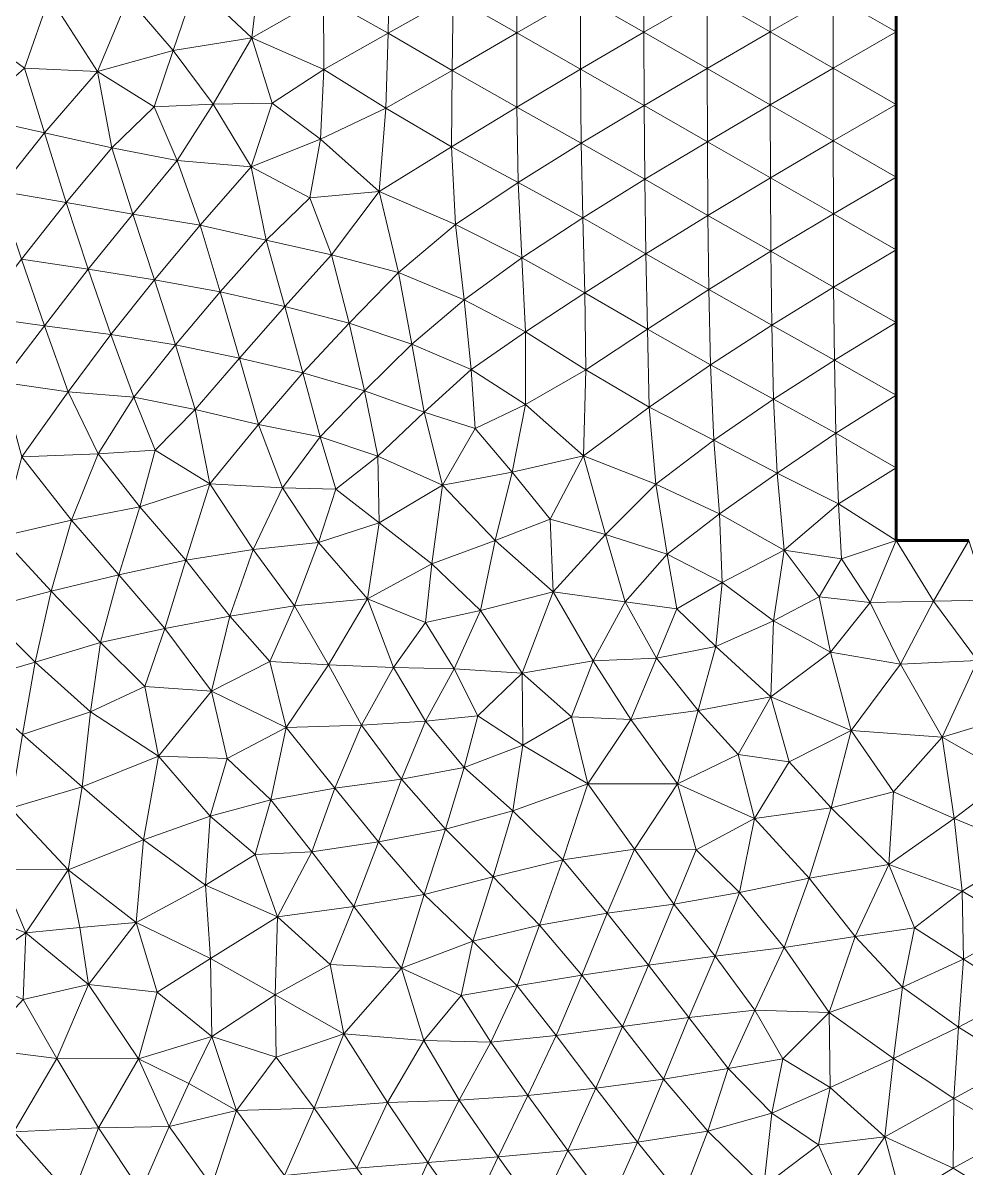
# Model space of a CAD drawing. Extents: x 1.2 to 53.9, y -43.5 to 3.2.
# Drawn here: x 42.008 to 44.602, y -37.486 to -34.335 of the extents above; entities that cross this region are included whole.
import ezdxf

# ---------------------------------------------------------------- set-up
doc = ezdxf.new("R2010")
doc.units = 0
doc.header["$MEASUREMENT"] = 0
doc.layers.add('layer', color=7, linetype='Continuous')

msp = doc.modelspace()

# ---------------------------------------------------------------- linework, layer by layer
at = {"color": 1, "lineweight": 60}
for p, q in [((44.4091, -23.259), (44.4091, -35.759)), ((44.4091, -35.759), (44.6091, -35.759))]:
    msp.add_line(p, q, dxfattribs=at)
at = {"layer": 'layer', "color": 47, "lineweight": 9}
for points in [[(42.6373, -34.3763), (42.6629, -34.1563), (42.4825, -34.2304)], [(42.6373, -34.3763), (42.8347, -34.2629), (42.6629, -34.1563)], [(43.0125, -34.3634), (43.016, -34.1609), (42.8347, -34.2629)], [(43.0125, -34.3634), (43.1911, -34.2617), (43.016, -34.1609)], [(43.3663, -34.3624), (43.3674, -34.1603), (43.1911, -34.2617)], [(43.3663, -34.3624), (43.5416, -34.2605), (43.3674, -34.1603)], [(43.7157, -34.3605), (43.7157, -34.1596), (43.5416, -34.2605)], [(43.7157, -34.3605), (43.8893, -34.2595), (43.7157, -34.1596)], [(44.0627, -34.3595), (44.0626, -34.1592), (43.8893, -34.2595)], [(44.0627, -34.3595), (44.2359, -34.2591), (44.0626, -34.1592)], [(44.4091, -34.359), (44.4091, -34.159), (44.2359, -34.2591)], [(42.4209, -34.4106), (42.4825, -34.2304), (42.2971, -34.2656)], [(42.6373, -34.3763), (42.4825, -34.2304), (42.4209, -34.4106)], [(42.0124, -34.459), (42.0807, -34.2624), (41.8393, -34.3327)], [(42.2133, -34.4686), (42.0807, -34.2624), (42.0124, -34.459)], [(42.2133, -34.4686), (42.2971, -34.2656), (42.0807, -34.2624)], [(42.4209, -34.4106), (42.2971, -34.2656), (42.2133, -34.4686)], [(42.8354, -34.463), (42.8347, -34.2629), (42.6373, -34.3763)], [(42.8354, -34.463), (43.0125, -34.3634), (42.8347, -34.2629)], [(43.1885, -34.4658), (43.1911, -34.2617), (43.0125, -34.3634)], [(43.1885, -34.4658), (43.3663, -34.3624), (43.1911, -34.2617)], [(43.5416, -34.4625), (43.5416, -34.2605), (43.3663, -34.3624)], [(43.5416, -34.4625), (43.7157, -34.3605), (43.5416, -34.2605)], [(43.8895, -34.4603), (43.8893, -34.2595), (43.7157, -34.3605)], [(43.8895, -34.4603), (44.0627, -34.3595), (43.8893, -34.2595)], [(44.236, -34.4593), (44.2359, -34.2591), (44.0627, -34.3595)], [(44.236, -34.4593), (44.4091, -34.359), (44.2359, -34.2591)], [(41.863, -34.5913), (42.0124, -34.459), (41.8393, -34.3327)], [(42.531, -34.5582), (42.6373, -34.3763), (42.4209, -34.4106)], [(42.6933, -34.5559), (42.6373, -34.3763), (42.531, -34.5582)], [(42.6933, -34.5559), (42.8354, -34.463), (42.6373, -34.3763)], [(43.0065, -34.5693), (43.0125, -34.3634), (42.8354, -34.463)], [(43.0065, -34.5693), (43.1885, -34.4658), (43.0125, -34.3634)], [(43.3661, -34.5669), (43.3663, -34.3624), (43.1885, -34.4658)], [(43.3661, -34.5669), (43.5416, -34.4625), (43.3663, -34.3624)], [(43.7164, -34.5622), (43.7157, -34.3605), (43.5416, -34.4625)], [(43.7164, -34.5622), (43.8895, -34.4603), (43.7157, -34.3605)], [(44.063, -34.5601), (44.0627, -34.3595), (43.8895, -34.4603)], [(44.063, -34.5601), (44.236, -34.4593), (44.0627, -34.3595)], [(44.4091, -34.559), (44.4091, -34.359), (44.236, -34.4593)], [(42.3689, -34.5656), (42.4209, -34.4106), (42.2133, -34.4686)], [(42.531, -34.5582), (42.4209, -34.4106), (42.3689, -34.5656)], [(42.0676, -34.6376), (42.0124, -34.459), (41.863, -34.5913)], [(42.0676, -34.6376), (42.2133, -34.4686), (42.0124, -34.459)], [(42.2524, -34.6789), (42.2133, -34.4686), (42.0676, -34.6376)], [(42.2524, -34.6789), (42.3689, -34.5656), (42.2133, -34.4686)], [(42.8262, -34.655), (42.8354, -34.463), (42.6933, -34.5559)], [(42.8262, -34.655), (43.0065, -34.5693), (42.8354, -34.463)], [(43.1863, -34.6762), (43.1885, -34.4658), (43.0065, -34.5693)], [(43.1863, -34.6762), (43.3661, -34.5669), (43.1885, -34.4658)], [(43.5432, -34.6661), (43.5416, -34.4625), (43.3661, -34.5669)], [(43.5432, -34.6661), (43.7164, -34.5622), (43.5416, -34.4625)], [(43.8903, -34.6617), (43.8895, -34.4603), (43.7164, -34.5622)], [(43.8903, -34.6617), (44.063, -34.5601), (43.8895, -34.4603)], [(44.2362, -34.6597), (44.236, -34.4593), (44.063, -34.5601)], [(44.2362, -34.6597), (44.4091, -34.559), (44.236, -34.4593)], [(42.4318, -34.7136), (42.3689, -34.5656), (42.2524, -34.6789)], [(42.4318, -34.7136), (42.531, -34.5582), (42.3689, -34.5656)], [(42.636, -34.7306), (42.531, -34.5582), (42.4318, -34.7136)], [(42.636, -34.7306), (42.6933, -34.5559), (42.531, -34.5582)], [(42.8262, -34.655), (42.6933, -34.5559), (42.636, -34.7306)], [(43.7183, -34.7651), (43.7164, -34.5622), (43.5432, -34.6661)], [(43.7183, -34.7651), (43.8903, -34.6617), (43.7164, -34.5622)], [(44.0637, -34.7612), (44.063, -34.5601), (43.8903, -34.6617)], [(44.0637, -34.7612), (44.2362, -34.6597), (44.063, -34.5601)], [(44.4091, -34.759), (44.4091, -34.559), (44.2362, -34.6597)], [(41.9403, -34.797), (42.0676, -34.6376), (41.863, -34.5913)], [(42.9876, -34.7989), (43.0065, -34.5693), (42.8262, -34.655)], [(42.9876, -34.7989), (43.1863, -34.6762), (43.0065, -34.5693)], [(43.3701, -34.7739), (43.3661, -34.5669), (43.1863, -34.6762)], [(43.3701, -34.7739), (43.5432, -34.6661), (43.3661, -34.5669)], [(42.1266, -34.8288), (42.0676, -34.6376), (41.9403, -34.797)], [(42.1266, -34.8288), (42.2524, -34.6789), (42.0676, -34.6376)], [(42.797, -34.8163), (42.8262, -34.655), (42.636, -34.7306)], [(42.9876, -34.7989), (42.8262, -34.655), (42.797, -34.8163)], [(44.2367, -34.8605), (44.2362, -34.6597), (44.0637, -34.7612)], [(44.2367, -34.8605), (44.4091, -34.759), (44.2362, -34.6597)], [(42.3101, -34.8606), (42.2524, -34.6789), (42.1266, -34.8288)], [(42.3101, -34.8606), (42.4318, -34.7136), (42.2524, -34.6789)], [(43.1978, -34.8897), (43.1863, -34.6762), (42.9876, -34.7989)], [(43.1978, -34.8897), (43.3701, -34.7739), (43.1863, -34.6762)], [(43.5475, -34.8712), (43.5432, -34.6661), (43.3701, -34.7739)], [(43.5475, -34.8712), (43.7183, -34.7651), (43.5432, -34.6661)], [(43.8919, -34.8643), (43.8903, -34.6617), (43.7183, -34.7651)], [(43.8919, -34.8643), (44.0637, -34.7612), (43.8903, -34.6617)], [(42.4958, -34.8913), (42.4318, -34.7136), (42.3101, -34.8606)], [(42.4958, -34.8913), (42.636, -34.7306), (42.4318, -34.7136)], [(42.6774, -34.9323), (42.636, -34.7306), (42.4958, -34.8913)], [(42.6774, -34.9323), (42.797, -34.8163), (42.636, -34.7306)], [(43.3799, -34.981), (43.3701, -34.7739), (43.1978, -34.8897)], [(43.3799, -34.981), (43.5475, -34.8712), (43.3701, -34.7739)], [(43.7215, -34.9699), (43.7183, -34.7651), (43.5475, -34.8712)], [(43.7215, -34.9699), (43.8919, -34.8643), (43.7183, -34.7651)], [(44.065, -34.9632), (44.0637, -34.7612), (43.8919, -34.8643)], [(44.065, -34.9632), (44.2367, -34.8605), (44.0637, -34.7612)], [(44.4091, -34.959), (44.4091, -34.759), (44.2367, -34.8605)], [(42.0042, -34.9852), (42.1266, -34.8288), (41.9403, -34.797)], [(42.8564, -34.9727), (42.797, -34.8163), (42.6774, -34.9323)], [(42.8564, -34.9727), (42.9876, -34.7989), (42.797, -34.8163)], [(43.0412, -35.0214), (42.9876, -34.7989), (42.8564, -34.9727)], [(43.0412, -35.0214), (43.1978, -34.8897), (42.9876, -34.7989)], [(42.1876, -35.0126), (42.1266, -34.8288), (42.0042, -34.9852)], [(42.1876, -35.0126), (42.3101, -34.8606), (42.1266, -34.8288)], [(42.3699, -35.0413), (42.3101, -34.8606), (42.1876, -35.0126)], [(42.3699, -35.0413), (42.4958, -34.8913), (42.3101, -34.8606)], [(43.5533, -35.0779), (43.5475, -34.8712), (43.3799, -34.981)], [(43.5533, -35.0779), (43.7215, -34.9699), (43.5475, -34.8712)], [(43.8946, -35.0686), (43.8919, -34.8643), (43.7215, -34.9699)], [(43.8946, -35.0686), (44.065, -34.9632), (43.8919, -34.8643)], [(44.2376, -35.0617), (44.2367, -34.8605), (44.065, -34.9632)], [(44.2376, -35.0617), (44.4091, -34.959), (44.2367, -34.8605)], [(42.5505, -35.0751), (42.4958, -34.8913), (42.3699, -35.0413)], [(42.5505, -35.0751), (42.6774, -34.9323), (42.4958, -34.8913)], [(43.2213, -35.0964), (43.1978, -34.8897), (43.0412, -35.0214)], [(43.2213, -35.0964), (43.3799, -34.981), (43.1978, -34.8897)], [(42.7286, -35.1147), (42.6774, -34.9323), (42.5505, -35.0751)], [(42.7286, -35.1147), (42.8564, -34.9727), (42.6774, -34.9323)], [(42.905, -35.161), (42.8564, -34.9727), (42.7286, -35.1147)], [(42.905, -35.161), (43.0412, -35.0214), (42.8564, -34.9727)], [(43.7255, -35.1778), (43.7215, -34.9699), (43.5533, -35.0779)], [(43.7255, -35.1778), (43.8946, -35.0686), (43.7215, -34.9699)], [(44.0674, -35.1664), (44.065, -34.9632), (43.8946, -35.0686)], [(44.0674, -35.1664), (44.2376, -35.0617), (44.065, -34.9632)], [(44.4091, -35.159), (44.4091, -34.959), (44.2376, -35.0617)], [(42.0676, -35.1679), (42.0042, -34.9852), (41.884, -35.1429)], [(42.0676, -35.1679), (42.1876, -35.0126), (42.0042, -34.9852)], [(43.3904, -35.185), (43.3799, -34.981), (43.2213, -35.0964)], [(43.3904, -35.185), (43.5533, -35.0779), (43.3799, -34.981)], [(42.2494, -35.1924), (42.1876, -35.0126), (42.0676, -35.1679)], [(42.2494, -35.1924), (42.3699, -35.0413), (42.1876, -35.0126)], [(43.078, -35.219), (43.0412, -35.0214), (42.905, -35.161)], [(43.078, -35.219), (43.2213, -35.0964), (43.0412, -35.0214)], [(42.4279, -35.2206), (42.3699, -35.0413), (42.2494, -35.1924)], [(42.4279, -35.2206), (42.5505, -35.0751), (42.3699, -35.0413)], [(43.899, -35.2754), (43.8946, -35.0686), (43.7255, -35.1778)], [(43.899, -35.2754), (44.0674, -35.1664), (43.8946, -35.0686)], [(44.2395, -35.2632), (44.2376, -35.0617), (44.0674, -35.1664)], [(44.2395, -35.2632), (44.4091, -35.159), (44.2376, -35.0617)], [(42.6037, -35.2568), (42.5505, -35.0751), (42.4279, -35.2206)], [(42.6037, -35.2568), (42.7286, -35.1147), (42.5505, -35.0751)], [(43.2409, -35.2886), (43.2213, -35.0964), (43.078, -35.219)], [(43.3904, -35.185), (43.2213, -35.0964), (43.2409, -35.2886)], [(43.5565, -35.2895), (43.5533, -35.0779), (43.3904, -35.185)], [(43.5565, -35.2895), (43.7255, -35.1778), (43.5533, -35.0779)], [(42.7777, -35.298), (42.7286, -35.1147), (42.6037, -35.2568)], [(42.7777, -35.298), (42.905, -35.161), (42.7286, -35.1147)], [(41.9493, -35.3232), (42.0676, -35.1679), (41.884, -35.1429)], [(42.9471, -35.3469), (42.905, -35.161), (42.7777, -35.298)], [(42.9471, -35.3469), (43.078, -35.219), (42.905, -35.161)], [(44.4091, -35.359), (44.4091, -35.159), (44.2395, -35.2632)], [(42.1324, -35.3496), (42.0676, -35.1679), (41.9493, -35.3232)], [(42.1324, -35.3496), (42.2494, -35.1924), (42.0676, -35.1679)], [(42.3126, -35.3646), (42.2494, -35.1924), (42.1324, -35.3496)], [(42.3126, -35.3646), (42.4279, -35.2206), (42.2494, -35.1924)], [(43.3905, -35.3845), (43.3904, -35.185), (43.2409, -35.2886)], [(43.3905, -35.3845), (43.5565, -35.2895), (43.3904, -35.185)], [(43.7305, -35.3917), (43.7255, -35.1778), (43.5565, -35.2895)], [(43.7305, -35.3917), (43.899, -35.2754), (43.7255, -35.1778)], [(44.0723, -35.3703), (44.0674, -35.1664), (43.899, -35.2754)], [(44.0723, -35.3703), (44.2395, -35.2632), (44.0674, -35.1664)], [(42.4821, -35.3984), (42.4279, -35.2206), (42.3126, -35.3646)], [(42.4821, -35.3984), (42.6037, -35.2568), (42.4279, -35.2206)], [(43.1111, -35.4062), (43.078, -35.219), (42.9471, -35.3469)], [(43.1111, -35.4062), (43.2409, -35.2886), (43.078, -35.219)], [(42.6555, -35.44), (42.6037, -35.2568), (42.4821, -35.3984)], [(42.6555, -35.44), (42.7777, -35.298), (42.6037, -35.2568)], [(43.252, -35.4509), (43.2409, -35.2886), (43.1111, -35.4062)], [(43.252, -35.4509), (43.3905, -35.3845), (43.2409, -35.2886)], [(43.5494, -35.5258), (43.5565, -35.2895), (43.3905, -35.3845)], [(43.5494, -35.5258), (43.7305, -35.3917), (43.5565, -35.2895)], [(43.9081, -35.4828), (43.899, -35.2754), (43.7305, -35.3917)], [(43.9081, -35.4828), (44.0723, -35.3703), (43.899, -35.2754)], [(44.2433, -35.4639), (44.2395, -35.2632), (44.0723, -35.3703)], [(44.2433, -35.4639), (44.4091, -35.359), (44.2395, -35.2632)], [(42.8257, -35.4737), (42.7777, -35.298), (42.6555, -35.44)], [(42.8257, -35.4737), (42.9471, -35.3469), (42.7777, -35.298)], [(42.0047, -35.5285), (42.1324, -35.3496), (41.9493, -35.3232)], [(42.0047, -35.5285), (42.2149, -35.5201), (42.1324, -35.3496)], [(42.2149, -35.5201), (42.3126, -35.3646), (42.1324, -35.3496)], [(42.9839, -35.5271), (42.9471, -35.3469), (42.8257, -35.4737)], [(42.9839, -35.5271), (43.1111, -35.4062), (42.9471, -35.3469)], [(42.2149, -35.5201), (42.372, -35.5101), (42.3126, -35.3646)], [(42.372, -35.5101), (42.4821, -35.3984), (42.3126, -35.3646)], [(43.3535, -35.5706), (43.3905, -35.3845), (43.252, -35.4509)], [(43.5494, -35.5258), (43.3905, -35.3845), (43.3535, -35.5706)], [(44.0819, -35.5741), (44.0723, -35.3703), (43.9081, -35.4828)], [(44.0819, -35.5741), (44.2433, -35.4639), (44.0723, -35.3703)], [(44.4091, -35.559), (44.4091, -35.359), (44.2433, -35.4639)], [(42.5223, -35.6032), (42.4821, -35.3984), (42.372, -35.5101)], [(42.5223, -35.6032), (42.6555, -35.44), (42.4821, -35.3984)], [(43.1617, -35.6068), (43.1111, -35.4062), (42.9839, -35.5271)], [(43.1617, -35.6068), (43.252, -35.4509), (43.1111, -35.4062)], [(43.7488, -35.6039), (43.7305, -35.3917), (43.5494, -35.5258)], [(43.7488, -35.6039), (43.9081, -35.4828), (43.7305, -35.3917)], [(42.7221, -35.6137), (42.6555, -35.44), (42.5223, -35.6032)], [(42.7221, -35.6137), (42.8257, -35.4737), (42.6555, -35.44)], [(42.8681, -35.6181), (42.8257, -35.4737), (42.7221, -35.6137)], [(42.8681, -35.6181), (42.9839, -35.5271), (42.8257, -35.4737)], [(43.3535, -35.5706), (43.252, -35.4509), (43.1617, -35.6068)], [(44.2506, -35.6584), (44.2433, -35.4639), (44.0819, -35.5741)], [(44.2506, -35.6584), (44.4091, -35.559), (44.2433, -35.4639)], [(42.3291, -35.6667), (42.372, -35.5101), (42.2149, -35.5201)], [(42.5223, -35.6032), (42.372, -35.5101), (42.3291, -35.6667)], [(43.9241, -35.6859), (43.9081, -35.4828), (43.7488, -35.6039)], [(43.9241, -35.6859), (44.0819, -35.5741), (43.9081, -35.4828)], [(42.1415, -35.7026), (42.0047, -35.5285), (41.9476, -35.7482)], [(42.1415, -35.7026), (42.2149, -35.5201), (42.0047, -35.5285)], [(42.3291, -35.6667), (42.2149, -35.5201), (42.1415, -35.7026)], [(42.9875, -35.7102), (42.9839, -35.5271), (42.8681, -35.6181)], [(42.9875, -35.7102), (43.1617, -35.6068), (42.9839, -35.5271)], [(43.4577, -35.6999), (43.5494, -35.5258), (43.3535, -35.5706)], [(43.6101, -35.7426), (43.5494, -35.5258), (43.4577, -35.6999)], [(43.6101, -35.7426), (43.7488, -35.6039), (43.5494, -35.5258)], [(43.3071, -35.7591), (43.3535, -35.5706), (43.1617, -35.6068)], [(43.4577, -35.6999), (43.3535, -35.5706), (43.3071, -35.7591)], [(44.1016, -35.7851), (44.0819, -35.5741), (43.9241, -35.6859)], [(44.1016, -35.7851), (44.2506, -35.6584), (44.0819, -35.5741)], [(44.4091, -35.759), (44.4091, -35.559), (44.2506, -35.6584)], [(42.456, -35.8126), (42.5223, -35.6032), (42.3291, -35.6667)], [(42.6416, -35.7834), (42.5223, -35.6032), (42.456, -35.8126)], [(42.6416, -35.7834), (42.7221, -35.6137), (42.5223, -35.6032)], [(43.7796, -35.7968), (43.7488, -35.6039), (43.6101, -35.7426)], [(43.7796, -35.7968), (43.9241, -35.6859), (43.7488, -35.6039)], [(42.8213, -35.7645), (42.7221, -35.6137), (42.6416, -35.7834)], [(42.8213, -35.7645), (42.8681, -35.6181), (42.7221, -35.6137)], [(42.9875, -35.7102), (42.8681, -35.6181), (42.8213, -35.7645)], [(43.1329, -35.8227), (43.1617, -35.6068), (42.9875, -35.7102)], [(43.3071, -35.7591), (43.1617, -35.6068), (43.1329, -35.8227)], [(42.2714, -35.8537), (42.3291, -35.6667), (42.1415, -35.7026)], [(42.456, -35.8126), (42.3291, -35.6667), (42.2714, -35.8537)], [(44.2588, -35.8091), (44.2506, -35.6584), (44.1016, -35.7851)], [(44.4091, -35.759), (44.2506, -35.6584), (44.2588, -35.8091)], [(43.4661, -35.9), (43.4577, -35.6999), (43.3071, -35.7591)], [(43.4661, -35.9), (43.6101, -35.7426), (43.4577, -35.6999)], [(43.9312, -35.8742), (43.9241, -35.6859), (43.7796, -35.7968)], [(44.1016, -35.7851), (43.9241, -35.6859), (43.9312, -35.8742)], [(42.0857, -35.898), (42.1415, -35.7026), (41.9476, -35.7482)], [(42.2714, -35.8537), (42.1415, -35.7026), (42.0857, -35.898)], [(42.9553, -35.9193), (42.9875, -35.7102), (42.8213, -35.7645)], [(43.1329, -35.8227), (42.9875, -35.7102), (42.9553, -35.9193)], [(42.0857, -35.898), (41.9476, -35.7482), (41.8956, -35.9483)], [(43.2667, -35.9517), (43.3071, -35.7591), (43.1329, -35.8227)], [(43.4661, -35.9), (43.3071, -35.7591), (43.2667, -35.9517)], [(43.6638, -35.9275), (43.6101, -35.7426), (43.4661, -35.9)], [(43.6638, -35.9275), (43.7796, -35.7968), (43.6101, -35.7426)], [(44.4091, -35.759), (44.2588, -35.8091), (44.3376, -35.9292)], [(44.5122, -35.9263), (44.4091, -35.759), (44.3376, -35.9292)], [(44.6091, -35.759), (44.4091, -35.759), (44.5122, -35.9263)], [(44.6091, -35.759), (44.5122, -35.9263), (44.662, -35.9229)], [(42.5767, -35.9672), (42.6416, -35.7834), (42.456, -35.8126)], [(42.7545, -35.9385), (42.6416, -35.7834), (42.5767, -35.9672)], [(42.7545, -35.9385), (42.8213, -35.7645), (42.6416, -35.7834)], [(42.9553, -35.9193), (42.8213, -35.7645), (42.7545, -35.9385)], [(44.072, -35.9802), (44.1016, -35.7851), (43.9312, -35.8742)], [(44.1981, -35.9142), (44.1016, -35.7851), (44.072, -35.9802)], [(44.2588, -35.8091), (44.1016, -35.7851), (44.1981, -35.9142)], [(42.3986, -36.0015), (42.456, -35.8126), (42.2714, -35.8537)], [(42.5767, -35.9672), (42.456, -35.8126), (42.3986, -36.0015)], [(43.1154, -35.9846), (43.1329, -35.8227), (42.9553, -35.9193)], [(43.2667, -35.9517), (43.1329, -35.8227), (43.1154, -35.9846)], [(43.8062, -35.9471), (43.7796, -35.7968), (43.6638, -35.9275)], [(43.9312, -35.8742), (43.7796, -35.7968), (43.8062, -35.9471)], [(44.3376, -35.9292), (44.2588, -35.8091), (44.1981, -35.9142)], [(42.2217, -36.0399), (42.2714, -35.8537), (42.0857, -35.898)], [(42.3986, -36.0015), (42.2714, -35.8537), (42.2217, -36.0399)], [(43.914, -36.0506), (43.9312, -35.8742), (43.8062, -35.9471)], [(44.072, -35.9802), (43.9312, -35.8742), (43.914, -36.0506)], [(42.0415, -36.0934), (42.0857, -35.898), (41.8956, -35.9483)], [(42.2217, -36.0399), (42.0857, -35.898), (42.0415, -36.0934)], [(42.8486, -36.1008), (42.9553, -35.9193), (42.7545, -35.9385)], [(43.0273, -36.1087), (42.9553, -35.9193), (42.8486, -36.1008)], [(43.1154, -35.9846), (42.9553, -35.9193), (43.0273, -36.1087)], [(43.3807, -36.1243), (43.4661, -35.9), (43.2667, -35.9517)], [(43.576, -36.0897), (43.4661, -35.9), (43.3807, -36.1243)], [(43.576, -36.0897), (43.6638, -35.9275), (43.4661, -35.9)], [(44.2292, -36.066), (44.1981, -35.9142), (44.072, -35.9802)], [(44.3376, -35.9292), (44.1981, -35.9142), (44.2292, -36.066)], [(42.0415, -36.0934), (41.8956, -35.9483), (41.8487, -36.1493)], [(42.6869, -36.0917), (42.7545, -35.9385), (42.5767, -35.9672)], [(42.8486, -36.1008), (42.7545, -35.9385), (42.6869, -36.0917)], [(43.1943, -36.1122), (43.2667, -35.9517), (43.1154, -35.9846)], [(43.3807, -36.1243), (43.2667, -35.9517), (43.1943, -36.1122)], [(43.7502, -36.0827), (43.6638, -35.9275), (43.576, -36.0897)], [(43.7502, -36.0827), (43.8062, -35.9471), (43.6638, -35.9275)], [(43.914, -36.0506), (43.8062, -35.9471), (43.7502, -36.0827)], [(44.4218, -36.0991), (44.3376, -35.9292), (44.2292, -36.066)], [(44.5122, -35.9263), (44.3376, -35.9292), (44.4218, -36.0991)], [(44.6334, -36.0888), (44.5122, -35.9263), (44.4218, -36.0991)], [(44.662, -35.9229), (44.5122, -35.9263), (44.6334, -36.0888)], [(42.5262, -36.1735), (42.5767, -35.9672), (42.3986, -36.0015)], [(42.6869, -36.0917), (42.5767, -35.9672), (42.5262, -36.1735)], [(44.0647, -36.1892), (44.072, -35.9802), (43.914, -36.0506)], [(44.2292, -36.066), (44.072, -35.9802), (44.0647, -36.1892)], [(42.3436, -36.1602), (42.3986, -36.0015), (42.2217, -36.0399)], [(42.5262, -36.1735), (42.3986, -36.0015), (42.3436, -36.1602)], [(43.1943, -36.1122), (43.1154, -35.9846), (43.0273, -36.1087)], [(42.1938, -36.2301), (42.2217, -36.0399), (42.0415, -36.0934)], [(42.3436, -36.1602), (42.2217, -36.0399), (42.1938, -36.2301)], [(43.914, -36.0506), (43.7502, -36.0827), (43.8649, -36.2266)], [(44.0647, -36.1892), (43.914, -36.0506), (43.8649, -36.2266)], [(44.2854, -36.2815), (44.2292, -36.066), (44.0647, -36.1892)], [(44.4218, -36.0991), (44.2292, -36.066), (44.2854, -36.2815)], [(42.0071, -36.2929), (42.0415, -36.0934), (41.8487, -36.1493)], [(42.1938, -36.2301), (42.0415, -36.0934), (42.0071, -36.2929)], [(42.7319, -36.2732), (42.6869, -36.0917), (42.5262, -36.1735)], [(42.7319, -36.2732), (42.8486, -36.1008), (42.6869, -36.0917)], [(42.939, -36.2674), (42.8486, -36.1008), (42.7319, -36.2732)], [(42.939, -36.2674), (43.0273, -36.1087), (42.8486, -36.1008)], [(43.1149, -36.2561), (43.0273, -36.1087), (42.939, -36.2674)], [(43.1149, -36.2561), (43.1943, -36.1122), (43.0273, -36.1087)], [(43.5165, -36.2444), (43.576, -36.0897), (43.3807, -36.1243)], [(43.6798, -36.2512), (43.576, -36.0897), (43.5165, -36.2444)], [(43.6798, -36.2512), (43.7502, -36.0827), (43.576, -36.0897)], [(43.8649, -36.2266), (43.7502, -36.0827), (43.6798, -36.2512)], [(44.5356, -36.2997), (44.4218, -36.0991), (44.2854, -36.2815)], [(44.6334, -36.0888), (44.4218, -36.0991), (44.5356, -36.2997)], [(44.6334, -36.0888), (44.5356, -36.2997), (44.7148, -36.2461)], [(43.259, -36.2418), (43.1943, -36.1122), (43.1149, -36.2561)], [(43.3807, -36.1243), (43.1943, -36.1122), (43.259, -36.2418)], [(43.3831, -36.3223), (43.3807, -36.1243), (43.259, -36.2418)], [(43.5165, -36.2444), (43.3807, -36.1243), (43.3831, -36.3223)], [(42.3809, -36.352), (42.3436, -36.1602), (42.1938, -36.2301)], [(42.3809, -36.352), (42.5262, -36.1735), (42.3436, -36.1602)], [(42.3809, -36.352), (42.57, -36.3587), (42.5262, -36.1735)], [(42.57, -36.3587), (42.7319, -36.2732), (42.5262, -36.1735)], [(43.9748, -36.348), (44.0647, -36.1892), (43.8649, -36.2266)], [(44.1153, -36.3681), (44.0647, -36.1892), (43.9748, -36.348)], [(44.2854, -36.2815), (44.0647, -36.1892), (44.1153, -36.3681)], [(42.1713, -36.4367), (42.1938, -36.2301), (42.0071, -36.2929)], [(42.1713, -36.4367), (42.3809, -36.352), (42.1938, -36.2301)], [(43.8079, -36.4287), (43.8649, -36.2266), (43.6798, -36.2512)], [(43.9748, -36.348), (43.8649, -36.2266), (43.8079, -36.4287)], [(43.0493, -36.4158), (43.1149, -36.2561), (42.939, -36.2674)], [(43.2217, -36.3839), (43.1149, -36.2561), (43.0493, -36.4158)], [(43.259, -36.2418), (43.1149, -36.2561), (43.2217, -36.3839)], [(43.3831, -36.3223), (43.259, -36.2418), (43.2217, -36.3839)], [(43.5617, -36.4288), (43.5165, -36.2444), (43.3831, -36.3223)], [(43.6798, -36.2512), (43.5165, -36.2444), (43.5617, -36.4288)], [(43.8079, -36.4287), (43.6798, -36.2512), (43.5617, -36.4288)], [(44.7148, -36.2461), (44.5356, -36.2997), (44.7226, -36.4062)], [(41.9739, -36.4952), (42.1713, -36.4367), (42.0071, -36.2929)], [(42.6896, -36.4726), (42.7319, -36.2732), (42.57, -36.3587)], [(42.8659, -36.4404), (42.7319, -36.2732), (42.6896, -36.4726)], [(42.8659, -36.4404), (42.939, -36.2674), (42.7319, -36.2732)], [(43.0493, -36.4158), (42.939, -36.2674), (42.8659, -36.4404)], [(44.2854, -36.2815), (44.1153, -36.3681), (44.2309, -36.4944)], [(44.4022, -36.4505), (44.2854, -36.2815), (44.2309, -36.4944)], [(44.5356, -36.2997), (44.2854, -36.2815), (44.4022, -36.4505)], [(43.3555, -36.5025), (43.3831, -36.3223), (43.2217, -36.3839)], [(43.5617, -36.4288), (43.3831, -36.3223), (43.3555, -36.5025)], [(44.5356, -36.2997), (44.4022, -36.4505), (44.5694, -36.5236)], [(44.7226, -36.4062), (44.5356, -36.2997), (44.5694, -36.5236)], [(42.3395, -36.5823), (42.3809, -36.352), (42.1713, -36.4367)], [(42.5227, -36.5172), (42.3809, -36.352), (42.3395, -36.5823)], [(42.5227, -36.5172), (42.57, -36.3587), (42.3809, -36.352)], [(42.6896, -36.4726), (42.57, -36.3587), (42.5227, -36.5172)], [(44.0203, -36.524), (43.9748, -36.348), (43.8079, -36.4287)], [(44.1153, -36.3681), (43.9748, -36.348), (44.0203, -36.524)], [(43.2217, -36.3839), (43.0493, -36.4158), (43.1705, -36.5529)], [(43.3555, -36.5025), (43.2217, -36.3839), (43.1705, -36.5529)], [(44.2309, -36.4944), (44.1153, -36.3681), (44.0203, -36.524)], [(42.986, -36.5882), (43.0493, -36.4158), (42.8659, -36.4404)], [(43.1705, -36.5529), (43.0493, -36.4158), (42.986, -36.5882)], [(44.7226, -36.4062), (44.5694, -36.5236), (44.7749, -36.6088)], [(42.1328, -36.6647), (42.1713, -36.4367), (41.9739, -36.4952)], [(42.3395, -36.5823), (42.1713, -36.4367), (42.1328, -36.6647)], [(42.8022, -36.6155), (42.8659, -36.4404), (42.6896, -36.4726)], [(42.986, -36.5882), (42.8659, -36.4404), (42.8022, -36.6155)], [(43.4928, -36.6376), (43.5617, -36.4288), (43.3555, -36.5025)], [(43.6901, -36.6082), (43.5617, -36.4288), (43.4928, -36.6376)], [(43.6901, -36.6082), (43.8079, -36.4287), (43.5617, -36.4288)], [(43.8599, -36.6099), (43.8079, -36.4287), (43.6901, -36.6082)], [(44.0203, -36.524), (43.8079, -36.4287), (43.8599, -36.6099)], [(44.4022, -36.4505), (44.2309, -36.4944), (44.3891, -36.6506)], [(44.5694, -36.5236), (44.4022, -36.4505), (44.3891, -36.6506)], [(42.6465, -36.6229), (42.6896, -36.4726), (42.5227, -36.5172)], [(42.8022, -36.6155), (42.6896, -36.4726), (42.6465, -36.6229)], [(42.1328, -36.6647), (41.9739, -36.4952), (41.943, -36.6645)], [(42.5102, -36.707), (42.5227, -36.5172), (42.3395, -36.5823)], [(42.6465, -36.6229), (42.5227, -36.5172), (42.5102, -36.707)], [(43.3008, -36.6845), (43.3555, -36.5025), (43.1705, -36.5529)], [(43.4928, -36.6376), (43.3555, -36.5025), (43.3008, -36.6845)], [(44.2309, -36.4944), (44.0203, -36.524), (44.1703, -36.6876)], [(44.3891, -36.6506), (44.2309, -36.4944), (44.1703, -36.6876)], [(44.0203, -36.524), (43.8599, -36.6099), (43.9783, -36.7272)], [(44.1703, -36.6876), (44.0203, -36.524), (43.9783, -36.7272)], [(44.5694, -36.5236), (44.3891, -36.6506), (44.5911, -36.7234)], [(44.7749, -36.6088), (44.5694, -36.5236), (44.5911, -36.7234)], [(42.3197, -36.8103), (42.3395, -36.5823), (42.1328, -36.6647)], [(42.5102, -36.707), (42.3395, -36.5823), (42.3197, -36.8103)], [(43.1705, -36.5529), (42.986, -36.5882), (43.1114, -36.7327)], [(43.3008, -36.6845), (43.1705, -36.5529), (43.1114, -36.7327)], [(42.9182, -36.7661), (42.986, -36.5882), (42.8022, -36.6155)], [(43.1114, -36.7327), (42.986, -36.5882), (42.9182, -36.7661)], [(43.6147, -36.7839), (43.6901, -36.6082), (43.4928, -36.6376)], [(43.7985, -36.7597), (43.6901, -36.6082), (43.6147, -36.7839)], [(43.8599, -36.6099), (43.6901, -36.6082), (43.7985, -36.7597)], [(43.9783, -36.7272), (43.8599, -36.6099), (43.7985, -36.7597)], [(44.7749, -36.6088), (44.5911, -36.7234), (44.7566, -36.8211)], [(42.708, -36.7945), (42.6465, -36.6229), (42.5102, -36.707)], [(42.708, -36.7945), (42.8022, -36.6155), (42.6465, -36.6229)], [(42.9182, -36.7661), (42.8022, -36.6155), (42.708, -36.7945)], [(43.4282, -36.8173), (43.4928, -36.6376), (43.3008, -36.6845)], [(43.6147, -36.7839), (43.4928, -36.6376), (43.4282, -36.8173)], [(42.016, -36.8384), (41.943, -36.6645), (41.8179, -36.7643)], [(42.1328, -36.6647), (41.943, -36.6645), (42.016, -36.8384)], [(42.1646, -36.8235), (42.1328, -36.6647), (42.016, -36.8384)], [(42.3197, -36.8103), (42.1328, -36.6647), (42.1646, -36.8235)], [(44.3891, -36.6506), (44.1703, -36.6876), (44.2964, -36.8483)], [(44.4601, -36.8245), (44.3891, -36.6506), (44.2964, -36.8483)], [(44.5911, -36.7234), (44.3891, -36.6506), (44.4601, -36.8245)], [(42.5241, -36.9086), (42.5102, -36.707), (42.3197, -36.8103)], [(42.708, -36.7945), (42.5102, -36.707), (42.5241, -36.9086)], [(43.2449, -36.8611), (43.3008, -36.6845), (43.1114, -36.7327)], [(43.4282, -36.8173), (43.3008, -36.6845), (43.2449, -36.8611)], [(44.1703, -36.6876), (43.9783, -36.7272), (44.1015, -36.8791)], [(44.2964, -36.8483), (44.1703, -36.6876), (44.1015, -36.8791)], [(43.1114, -36.7327), (42.9182, -36.7661), (43.0488, -36.936)], [(43.2449, -36.8611), (43.1114, -36.7327), (43.0488, -36.936)], [(43.9783, -36.7272), (43.7985, -36.7597), (43.9121, -36.9024)], [(44.1015, -36.8791), (43.9783, -36.7272), (43.9121, -36.9024)], [(44.5911, -36.7234), (44.4601, -36.8245), (44.5945, -36.9112)], [(44.7566, -36.8211), (44.5911, -36.7234), (44.5945, -36.9112)], [(42.016, -36.8384), (41.8179, -36.7643), (41.8529, -36.9506)], [(42.8534, -36.9251), (42.9182, -36.7661), (42.708, -36.7945)], [(43.0488, -36.936), (42.9182, -36.7661), (42.8534, -36.9251)], [(43.7985, -36.7597), (43.6147, -36.7839), (43.7286, -36.9276)], [(43.9121, -36.9024), (43.7985, -36.7597), (43.7286, -36.9276)], [(42.7014, -37.009), (42.708, -36.7945), (42.5241, -36.9086)], [(42.8534, -36.9251), (42.708, -36.7945), (42.7014, -37.009)], [(43.5453, -36.9546), (43.6147, -36.7839), (43.4282, -36.8173)], [(43.7286, -36.9276), (43.6147, -36.7839), (43.5453, -36.9546)], [(42.1881, -36.9809), (42.1646, -36.8235), (42.016, -36.8384)], [(42.3197, -36.8103), (42.1646, -36.8235), (42.1881, -36.9809)], [(42.3773, -37.0021), (42.3197, -36.8103), (42.1881, -36.9809)], [(42.5241, -36.9086), (42.3197, -36.8103), (42.3773, -37.0021)], [(43.3668, -36.9838), (43.4282, -36.8173), (43.2449, -36.8611)], [(43.5453, -36.9546), (43.4282, -36.8173), (43.3668, -36.9838)], [(44.4601, -36.8245), (44.2964, -36.8483), (44.4272, -36.9879)], [(44.5945, -36.9112), (44.4601, -36.8245), (44.4272, -36.9879)], [(44.7566, -36.8211), (44.5945, -36.9112), (44.7481, -37.0095)], [(42.009, -37.022), (42.016, -36.8384), (41.8529, -36.9506)], [(42.1881, -36.9809), (42.016, -36.8384), (42.009, -37.022)], [(43.2129, -37.0111), (43.2449, -36.8611), (43.0488, -36.936)], [(43.3668, -36.9838), (43.2449, -36.8611), (43.2129, -37.0111)], [(44.2964, -36.8483), (44.1015, -36.8791), (44.2254, -37.0575)], [(44.4272, -36.9879), (44.2964, -36.8483), (44.2254, -37.0575)], [(44.1015, -36.8791), (43.9121, -36.9024), (44.0211, -37.0512)], [(44.2254, -37.0575), (44.1015, -36.8791), (44.0211, -37.0512)], [(42.5275, -37.1241), (42.5241, -36.9086), (42.3773, -37.0021)], [(42.7014, -37.009), (42.5241, -36.9086), (42.5275, -37.1241)], [(42.8908, -37.1164), (42.8534, -36.9251), (42.7014, -37.009)], [(43.0488, -36.936), (42.8534, -36.9251), (42.8908, -37.1164)], [(43.7286, -36.9276), (43.5453, -36.9546), (43.6569, -37.0966)], [(43.8395, -37.0715), (43.7286, -36.9276), (43.6569, -37.0966)], [(43.9121, -36.9024), (43.7286, -36.9276), (43.8395, -37.0715)], [(44.0211, -37.0512), (43.9121, -36.9024), (43.8395, -37.0715)], [(44.5945, -36.9112), (44.4272, -36.9879), (44.5811, -37.0984)], [(44.7481, -37.0095), (44.5945, -36.9112), (44.5811, -37.0984)], [(42.009, -37.022), (41.8529, -36.9506), (41.8836, -37.1563)], [(43.1104, -37.1347), (43.0488, -36.936), (42.8908, -37.1164)], [(43.2129, -37.0111), (43.0488, -36.936), (43.1104, -37.1347)], [(43.4741, -37.1208), (43.5453, -36.9546), (43.3668, -36.9838)], [(43.6569, -37.0966), (43.5453, -36.9546), (43.4741, -37.1208)], [(42.1012, -37.1844), (42.1881, -36.9809), (42.009, -37.022)], [(42.3261, -37.1848), (42.1881, -36.9809), (42.1012, -37.1844)], [(42.3261, -37.1848), (42.3773, -37.0021), (42.1881, -36.9809)], [(43.2945, -37.1392), (43.3668, -36.9838), (43.2129, -37.0111)], [(43.4741, -37.1208), (43.3668, -36.9838), (43.2945, -37.1392)], [(44.4272, -36.9879), (44.2254, -37.0575), (44.4019, -37.1845)], [(44.5811, -37.0984), (44.4272, -36.9879), (44.4019, -37.1845)], [(42.1012, -37.1844), (42.009, -37.022), (41.8836, -37.1563)], [(42.5275, -37.1241), (42.3773, -37.0021), (42.3261, -37.1848)], [(42.7045, -37.1802), (42.7014, -37.009), (42.5275, -37.1241)], [(42.8908, -37.1164), (42.7014, -37.009), (42.7045, -37.1802)], [(43.2945, -37.1392), (43.2129, -37.0111), (43.1104, -37.1347)], [(44.7481, -37.0095), (44.5811, -37.0984), (44.7427, -37.1989)], [(44.0211, -37.0512), (43.8395, -37.0715), (43.9477, -37.2115)], [(44.098, -37.1847), (44.0211, -37.0512), (43.9477, -37.2115)], [(44.2254, -37.0575), (44.0211, -37.0512), (44.098, -37.1847)], [(43.8395, -37.0715), (43.6569, -37.0966), (43.7693, -37.241)], [(43.9477, -37.2115), (43.8395, -37.0715), (43.7693, -37.241)], [(44.228, -37.2644), (44.2254, -37.0575), (44.098, -37.1847)], [(44.4019, -37.1845), (44.2254, -37.0575), (44.228, -37.2644)], [(42.8087, -37.3208), (42.8908, -37.1164), (42.7045, -37.1802)], [(43.0103, -37.3049), (42.8908, -37.1164), (42.8087, -37.3208)], [(43.0103, -37.3049), (43.1104, -37.1347), (42.8908, -37.1164)], [(43.6569, -37.0966), (43.4741, -37.1208), (43.5835, -37.2659)], [(43.6569, -37.0966), (43.5835, -37.2659), (43.7693, -37.241)], [(44.5811, -37.0984), (44.4019, -37.1845), (44.5684, -37.2938)], [(44.5811, -37.0984), (44.5684, -37.2938), (44.7427, -37.1989)], [(42.4643, -37.2529), (42.5275, -37.1241), (42.3261, -37.1848)], [(42.5954, -37.3275), (42.5275, -37.1241), (42.4643, -37.2529)], [(42.5954, -37.3275), (42.7045, -37.1802), (42.5275, -37.1241)], [(43.2076, -37.2987), (43.1104, -37.1347), (43.0103, -37.3049)], [(43.2076, -37.2987), (43.2945, -37.1392), (43.1104, -37.1347)], [(43.3967, -37.2861), (43.2945, -37.1392), (43.2076, -37.2987)], [(43.3967, -37.2861), (43.4741, -37.1208), (43.2945, -37.1392)], [(43.5835, -37.2659), (43.4741, -37.1208), (43.3967, -37.2861)], [(41.9828, -37.3861), (42.1012, -37.1844), (41.8836, -37.1563)], [(42.8087, -37.3208), (42.7045, -37.1802), (42.5954, -37.3275)], [(41.9828, -37.3861), (42.2156, -37.3747), (42.1012, -37.1844)], [(42.2156, -37.3747), (42.3261, -37.1848), (42.1012, -37.1844)], [(42.2156, -37.3747), (42.4099, -37.3713), (42.3261, -37.1848)], [(42.4099, -37.3713), (42.4643, -37.2529), (42.3261, -37.1848)], [(43.9477, -37.2115), (43.7693, -37.241), (43.8913, -37.3844)], [(44.0674, -37.3347), (43.9477, -37.2115), (43.8913, -37.3844)], [(44.098, -37.1847), (43.9477, -37.2115), (44.0674, -37.3347)], [(44.228, -37.2644), (44.098, -37.1847), (44.0674, -37.3347)], [(44.4019, -37.1845), (44.228, -37.2644), (44.3782, -37.3999)], [(44.5684, -37.2938), (44.4019, -37.1845), (44.3782, -37.3999)], [(44.7427, -37.1989), (44.5684, -37.2938), (44.7385, -37.3915)], [(43.7693, -37.241), (43.5835, -37.2659), (43.6985, -37.4145)], [(43.8913, -37.3844), (43.7693, -37.241), (43.6985, -37.4145)], [(42.4099, -37.3713), (42.5954, -37.3275), (42.4643, -37.2529)], [(43.5835, -37.2659), (43.3967, -37.2861), (43.5064, -37.4371)], [(43.6985, -37.4145), (43.5835, -37.2659), (43.5064, -37.4371)], [(44.1958, -37.4216), (44.228, -37.2644), (44.0674, -37.3347)], [(44.3782, -37.3999), (44.228, -37.2644), (44.1958, -37.4216)], [(42.9262, -37.4863), (43.0103, -37.3049), (42.8087, -37.3208)], [(43.1216, -37.4703), (43.0103, -37.3049), (42.9262, -37.4863)], [(43.1216, -37.4703), (43.2076, -37.2987), (43.0103, -37.3049)], [(43.315, -37.4552), (43.2076, -37.2987), (43.1216, -37.4703)], [(43.315, -37.4552), (43.3967, -37.2861), (43.2076, -37.2987)], [(43.5064, -37.4371), (43.3967, -37.2861), (43.315, -37.4552)], [(44.5684, -37.2938), (44.3782, -37.3999), (44.5659, -37.4859)], [(44.7385, -37.3915), (44.5684, -37.2938), (44.5659, -37.4859)], [(42.5273, -37.5344), (42.5954, -37.3275), (42.4099, -37.3713)], [(42.7275, -37.5064), (42.5954, -37.3275), (42.5273, -37.5344)], [(42.7275, -37.5064), (42.8087, -37.3208), (42.5954, -37.3275)], [(42.9262, -37.4863), (42.8087, -37.3208), (42.7275, -37.5064)], [(44.0674, -37.3347), (43.8913, -37.3844), (44.0452, -37.5352)], [(44.1958, -37.4216), (44.0674, -37.3347), (44.0452, -37.5352)], [(42.1421, -37.5671), (41.9828, -37.3861), (41.9552, -37.6205)], [(42.1421, -37.5671), (42.2156, -37.3747), (41.9828, -37.3861)], [(42.3324, -37.5504), (42.2156, -37.3747), (42.1421, -37.5671)], [(42.3324, -37.5504), (42.4099, -37.3713), (42.2156, -37.3747)], [(42.5273, -37.5344), (42.4099, -37.3713), (42.3324, -37.5504)], [(43.8913, -37.3844), (43.6985, -37.4145), (43.8206, -37.567)], [(44.0452, -37.5352), (43.8913, -37.3844), (43.8206, -37.567)], [(44.3782, -37.3999), (44.1958, -37.4216), (44.26, -37.5688)], [(44.4254, -37.573), (44.3782, -37.3999), (44.26, -37.5688)], [(44.5659, -37.4859), (44.3782, -37.3999), (44.4254, -37.573)], [(44.7385, -37.3915), (44.5659, -37.4859), (44.7292, -37.5861)], [(43.6985, -37.4145), (43.5064, -37.4371), (43.6202, -37.5895)], [(43.8206, -37.567), (43.6985, -37.4145), (43.6202, -37.5895)], [(44.26, -37.5688), (44.1958, -37.4216), (44.0452, -37.5352)], [(43.2332, -37.6281), (43.315, -37.4552), (43.1216, -37.4703)], [(43.4258, -37.6096), (43.315, -37.4552), (43.2332, -37.6281)], [(43.5064, -37.4371), (43.315, -37.4552), (43.4258, -37.6096)], [(43.6202, -37.5895), (43.5064, -37.4371), (43.4258, -37.6096)], [(43.0414, -37.6458), (43.1216, -37.4703), (42.9262, -37.4863)], [(43.2332, -37.6281), (43.1216, -37.4703), (43.0414, -37.6458)]]:
    msp.add_3dface(points, dxfattribs=at)

doc.saveas('drawing.dxf')
